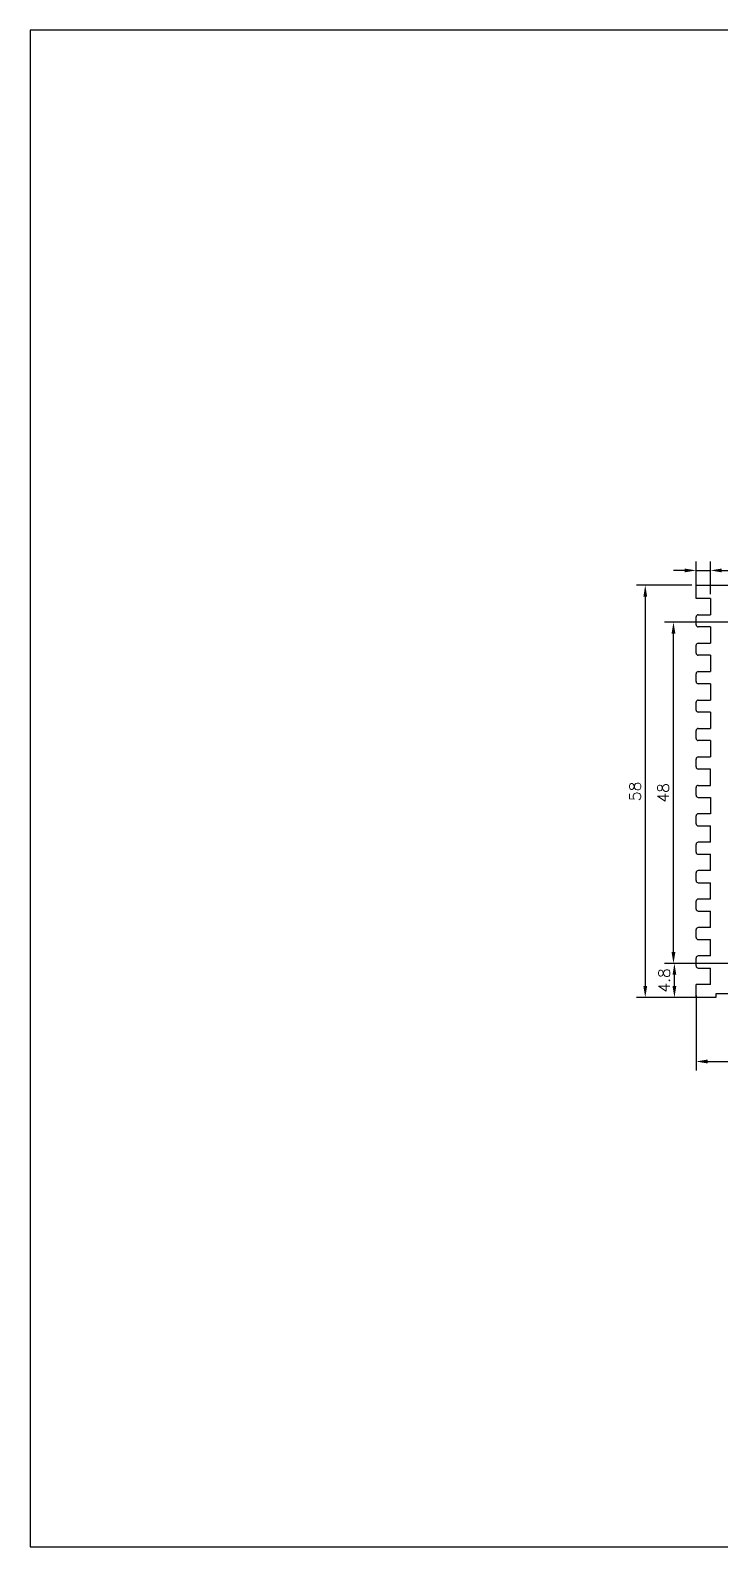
# Model space of a CAD drawing. Header units: millimetres. Extents: x 706 to 994, y 751 to 965.
# Drawn here: x 706.5 to 803.6, y 751.4 to 964.7 of the extents above; entities that cross this region are included whole.
import ezdxf

# ---------------------------------------------------------------- set-up
doc = ezdxf.new("R2010")
doc.units = ezdxf.units.MM
doc.layers.add('CAXA0', color=7, linetype='Continuous', lineweight=70)
doc.layers.add('绘图', color=7, linetype='Continuous', lineweight=35)
doc.styles.get("Standard").update_dxf_attribs({"font": 'txt.shx'})
doc.dimstyles.new('ISO-25', dxfattribs={"dimtxt": 2.5, "dimasz": 2, "dimexe": 1.25, "dimexo": 0.625, "dimtad": 1, "dimdsep": 46, "dimtxsty": 'Standard', "dimcen": 2.5, "dimclrt": 256, "dimadec": 0, "dimazin": 0, "dimtfac": 1, "dimtmove": 0, "dimatfit": 3, "dimfxl": 1, "dimarcsym": 0})

# ---------------------------------------------------------------- blocks, each defined once
blk = doc.blocks.new('*D20')
at = {"layer": 'Defpoints', "color": 0, "lineweight": 35, "transparency": 16777216}
for p in [(800.16, 829.55), (911.66, 829.55), (911.66, 819.63)]:
    blk.add_point(p, dxfattribs=at)
at = {"layer": '绘图', "color": 0, "lineweight": -2, "transparency": 16777216}
for p, q in [((800.16, 828.93), (800.16, 818.38)), ((911.66, 828.93), (911.66, 818.38)), ((801.76, 819.63), (910.06, 819.63))]:
    blk.add_line(p, q, dxfattribs=at)
at = {"layer": '绘图', "color": 0, "lineweight": 35, "transparency": 16777216}
for points in [[(801.76, 819.9), (801.76, 819.36), (800.16, 819.63)], [(910.06, 819.9), (910.06, 819.36), (911.66, 819.63)]]:
    blk.add_solid(points, dxfattribs=at)
at = {"layer": '绘图', "lineweight": 25, "transparency": 16777216, "insert": (855.91, 821.05), "char_height": 1.6, "attachment_point": 5}
blk.add_mtext('111.5', dxfattribs=at)
blk = doc.blocks.new('*D27')
at = {"layer": 'Defpoints', "color": 0, "lineweight": 35, "transparency": 16777216}
for p in [(797.1, 833.43), (807.06, 833.43), (801.54, 828.63)]:
    blk.add_point(p, dxfattribs=at)
at = {"layer": '绘图', "color": 0, "lineweight": -2, "transparency": 16777216}
for p, q in [((806.44, 833.43), (795.85, 833.43)), ((797.1, 830.23), (797.1, 831.83)), ((800.91, 828.63), (795.85, 828.63))]:
    blk.add_line(p, q, dxfattribs=at)
at = {"layer": '绘图', "color": 0, "lineweight": 35, "transparency": 16777216}
for points in [[(796.84, 831.83), (797.37, 831.83), (797.1, 833.43)], [(796.84, 830.23), (797.37, 830.23), (797.1, 828.63)]]:
    blk.add_solid(points, dxfattribs=at)
at = {"layer": '绘图', "lineweight": 25, "transparency": 16777216, "insert": (795.68, 831.03), "char_height": 1.6, "attachment_point": 5, "rotation": 90}
blk.add_mtext('4.8', dxfattribs=at)
blk = doc.blocks.new('*D28')
at = {"layer": 'Defpoints', "color": 0, "lineweight": 35, "transparency": 16777216}
for p in [(796.97, 881.43), (807.06, 881.43), (807.06, 833.43)]:
    blk.add_point(p, dxfattribs=at)
at = {"layer": '绘图', "color": 0, "lineweight": -2, "transparency": 16777216}
for p, q in [((806.44, 881.43), (795.72, 881.43)), ((796.97, 835.03), (796.97, 879.83)), ((806.44, 833.43), (795.72, 833.43))]:
    blk.add_line(p, q, dxfattribs=at)
at = {"layer": '绘图', "color": 0, "lineweight": 35, "transparency": 16777216}
for points in [[(796.7, 879.83), (797.24, 879.83), (796.97, 881.43)], [(796.7, 835.03), (797.24, 835.03), (796.97, 833.43)]]:
    blk.add_solid(points, dxfattribs=at)
at = {"layer": '绘图', "lineweight": 25, "transparency": 16777216, "insert": (795.54, 857.43), "char_height": 1.6, "attachment_point": 5, "rotation": 90}
blk.add_mtext('48', dxfattribs=at)
blk = doc.blocks.new('*D29')
at = {"layer": 'Defpoints', "color": 0, "lineweight": 35, "transparency": 16777216}
for p in [(800.16, 886.63), (793, 828.63), (800.16, 828.63)]:
    blk.add_point(p, dxfattribs=at)
at = {"layer": '绘图', "color": 0, "lineweight": -2, "transparency": 16777216}
for p, q in [((799.54, 886.63), (791.75, 886.63)), ((793, 885.03), (793, 830.23)), ((799.54, 828.63), (791.75, 828.63))]:
    blk.add_line(p, q, dxfattribs=at)
at = {"layer": '绘图', "color": 0, "lineweight": 35, "transparency": 16777216}
for points in [[(792.74, 885.03), (793.27, 885.03), (793, 886.63)], [(792.74, 830.23), (793.27, 830.23), (793, 828.63)]]:
    blk.add_solid(points, dxfattribs=at)
at = {"layer": '绘图', "lineweight": 25, "transparency": 16777216, "insert": (791.58, 857.63), "char_height": 1.6, "attachment_point": 5, "rotation": 90}
blk.add_mtext('58', dxfattribs=at)
blk = doc.blocks.new('*D30')
at = {"layer": 'Defpoints', "color": 0, "lineweight": 35, "transparency": 16777216}
for p in [(802.16, 888.72), (800.16, 884.78), (802.16, 884.78)]:
    blk.add_point(p, dxfattribs=at)
at = {"layer": '绘图', "color": 0, "lineweight": -2, "transparency": 16777216}
for p, q in [((800.16, 885.4), (800.16, 889.97)), ((802.16, 885.4), (802.16, 889.97)), ((798.56, 888.72), (796.96, 888.72)), ((800.16, 888.72), (802.16, 888.72)), ((803.76, 888.72), (807.68, 888.72))]:
    blk.add_line(p, q, dxfattribs=at)
at = {"layer": '绘图', "color": 0, "lineweight": 35, "transparency": 16777216}
for points in [[(798.56, 888.98), (798.56, 888.45), (800.16, 888.72)], [(803.76, 888.98), (803.76, 888.45), (802.16, 888.72)]]:
    blk.add_solid(points, dxfattribs=at)
at = {"layer": '绘图', "lineweight": 25, "transparency": 16777216, "insert": (806.52, 890.14), "char_height": 1.6, "attachment_point": 5}
blk.add_mtext('2', dxfattribs=at)

msp = doc.modelspace()

# ---------------------------------------------------------------- linework, layer by layer
at = {"layer": 'CAXA0', "color": 0, "lineweight": 25}
for p, q in [((994.0312, 964.7031), (706.4973, 964.7031)), ((706.4973, 964.7031), (706.4973, 751.3715)), ((706.4973, 751.3715), (994.0312, 751.3715))]:
    msp.add_line(p, q, dxfattribs=at)
at = {"layer": '绘图', "lineweight": 25}
for p, q in [((800.1611, 886.6295), (855.9111, 886.6295)), ((800.1611, 884.7795), (800.1611, 886.6295)), ((802.1611, 884.7795), (800.1611, 884.7795)), ((802.1611, 884.7795), (802.1611, 882.4795)), ((800.1611, 881.0795), (800.1611, 882.1795)), ((800.4611, 882.4795), (802.1611, 882.4795)), ((802.1611, 880.7795), (800.4611, 880.7795)), ((802.1611, 880.7795), (802.1611, 878.4795)), ((800.1611, 877.0795), (800.1611, 878.1795)), ((800.4611, 878.4795), (802.1611, 878.4795)), ((802.1611, 876.7795), (800.4611, 876.7795)), ((802.1611, 876.7795), (802.1611, 874.4795)), ((800.1611, 873.0795), (800.1611, 874.1795)), ((800.4611, 874.4795), (802.1611, 874.4795)), ((802.1611, 872.7795), (800.4611, 872.7795)), ((802.1611, 872.7795), (802.1611, 870.4795)), ((800.4611, 870.4795), (802.1611, 870.4795)), ((800.1611, 869.0795), (800.1611, 870.1795)), ((802.1611, 868.7795), (800.4611, 868.7795)), ((802.1611, 868.7795), (802.1611, 866.4795)), ((800.1611, 865.0795), (800.1611, 866.1795)), ((800.4611, 866.4795), (802.1611, 866.4795)), ((802.1611, 864.7795), (800.4611, 864.7795)), ((802.1611, 864.7795), (802.1611, 862.4795)), ((800.1611, 861.0795), (800.1611, 862.1795)), ((800.4611, 862.4795), (802.1611, 862.4795)), ((802.1611, 860.7795), (800.4611, 860.7795)), ((802.1611, 858.4795), (802.1611, 860.7795)), ((800.1611, 857.0795), (800.1611, 858.1795)), ((800.4611, 858.4795), (802.1611, 858.4795)), ((800.4611, 856.7795), (802.1611, 856.7795)), ((802.1611, 856.7795), (802.1611, 854.4795)), ((800.1611, 853.0795), (800.1611, 854.1795)), ((802.1611, 854.4795), (800.4611, 854.4795)), ((800.4611, 852.7795), (802.1611, 852.7795)), ((802.1611, 850.4795), (802.1611, 852.7795)), ((800.1611, 849.0795), (800.1611, 850.1795)), ((802.1611, 850.4795), (800.4611, 850.4795)), ((800.4611, 848.7795), (802.1611, 848.7795)), ((802.1611, 846.4795), (802.1611, 848.7795)), ((800.1611, 845.0795), (800.1611, 846.1795)), ((802.1611, 846.4795), (800.4611, 846.4795)), ((800.4611, 844.7795), (802.1611, 844.7795)), ((802.1611, 842.4795), (802.1611, 844.7795)), ((800.1611, 841.0795), (800.1611, 842.1795)), ((802.1611, 842.4795), (800.4611, 842.4795)), ((800.4611, 840.7795), (802.1611, 840.7795)), ((802.1611, 838.4795), (802.1611, 840.7795)), ((802.1611, 838.4795), (800.4611, 838.4795)), ((800.1611, 837.0795), (800.1611, 838.1795)), ((800.4611, 836.7795), (802.1611, 836.7795)), ((802.1611, 834.4795), (802.1611, 836.7795)), ((800.1611, 833.0795), (800.1611, 834.1795)), ((802.1611, 834.4795), (800.4611, 834.4795)), ((800.4611, 832.7795), (802.1611, 832.7795)), ((802.1611, 830.4795), (802.1611, 832.7795)), ((800.1611, 828.6295), (800.1611, 830.4795)), ((802.1611, 830.4795), (800.1611, 830.4795)), ((802.9111, 828.6295), (800.1611, 828.6295)), ((804.9111, 829.1295), (802.9111, 829.1295)), ((802.9111, 829.1295), (802.9111, 828.6295))]:
    msp.add_line(p, q, dxfattribs=at)
for centre, start, end in [((800.4611, 882.1795), 90, 180), ((800.4611, 881.0795), 180, 270), ((800.4611, 878.1795), 90, 180), ((800.4611, 877.0795), 180, 270), ((800.4611, 874.1795), 90, 180), ((800.4611, 873.0795), 180, 270), ((800.4611, 870.1795), 90, 180), ((800.4611, 869.0795), 180, 270), ((800.4611, 866.1795), 90, 180), ((800.4611, 865.0795), 180, 270), ((800.4611, 862.1795), 90, 180), ((800.4611, 861.0795), 180, 270), ((800.4611, 858.1795), 90, 180), ((800.4611, 857.0795), 180, 270), ((800.4611, 854.1795), 90, 180), ((800.4611, 853.0795), 180, 270), ((800.4611, 850.1795), 90, 180), ((800.4611, 849.0795), 180, 270), ((800.4611, 846.1795), 90, 180), ((800.4611, 845.0795), 180, 270), ((800.4611, 842.1795), 90, 180), ((800.4611, 841.0795), 180, 270), ((800.4611, 838.1795), 90, 180), ((800.4611, 837.0795), 180, 270), ((800.4611, 834.1795), 90, 180), ((800.4611, 833.0795), 180, 270)]:
    msp.add_arc(centre, 0.3, start, end, dxfattribs=at)

# ---------------------------------------------------------------- dimensions: what is measured, and where the dimension line sits
for base, p1, p2, override, picture, middle in [((802.1611, 888.7162), (800.1611, 884.7795), (802.1611, 884.7795), {"dimtxt": 1.6, "dimasz": 1.6, "dimgap": 0.6245, "dimdec": 3, "dimtdec": 3}, '*D30', (806.5189, 890.1407)), ((911.6611, 819.6288), (800.1611, 829.5545), (911.6611, 829.5545), {"dimtxt": 1.6, "dimasz": 1.6, "dimgap": 0.6245, "dimtoh": 1, "dimdec": 3, "dimtdec": 3}, '*D20', (855.9111, 821.0533))]:
    dim = msp.add_linear_dim(base=base, p1=p1, p2=p2, dimstyle='ISO-25', override=override, dxfattribs=at)
    dim.commit()
    dim.dimension.update_dxf_attribs({"geometry": picture, "text_midpoint": middle})
for base, p1, p2, picture, middle in [((793.0042, 828.6295), (800.1611, 886.6295), (800.1611, 828.6295), '*D29', (791.5797, 857.6295)), ((796.9684, 881.4295), (807.0611, 833.4295), (807.0611, 881.4295), '*D28', (795.5439, 857.4295)), ((797.1017, 833.4295), (801.5361, 828.6295), (807.0611, 833.4295), '*D27', (795.6772, 831.0295))]:
    dim = msp.add_linear_dim(base=base, p1=p1, p2=p2, angle=90, dimstyle='ISO-25', override={"dimtxt": 1.6, "dimasz": 1.6, "dimgap": 0.6245, "dimdec": 3, "dimtdec": 3}, dxfattribs=at)
    dim.commit()
    dim.dimension.update_dxf_attribs({"geometry": picture, "text_midpoint": middle})

doc.saveas('drawing.dxf')
